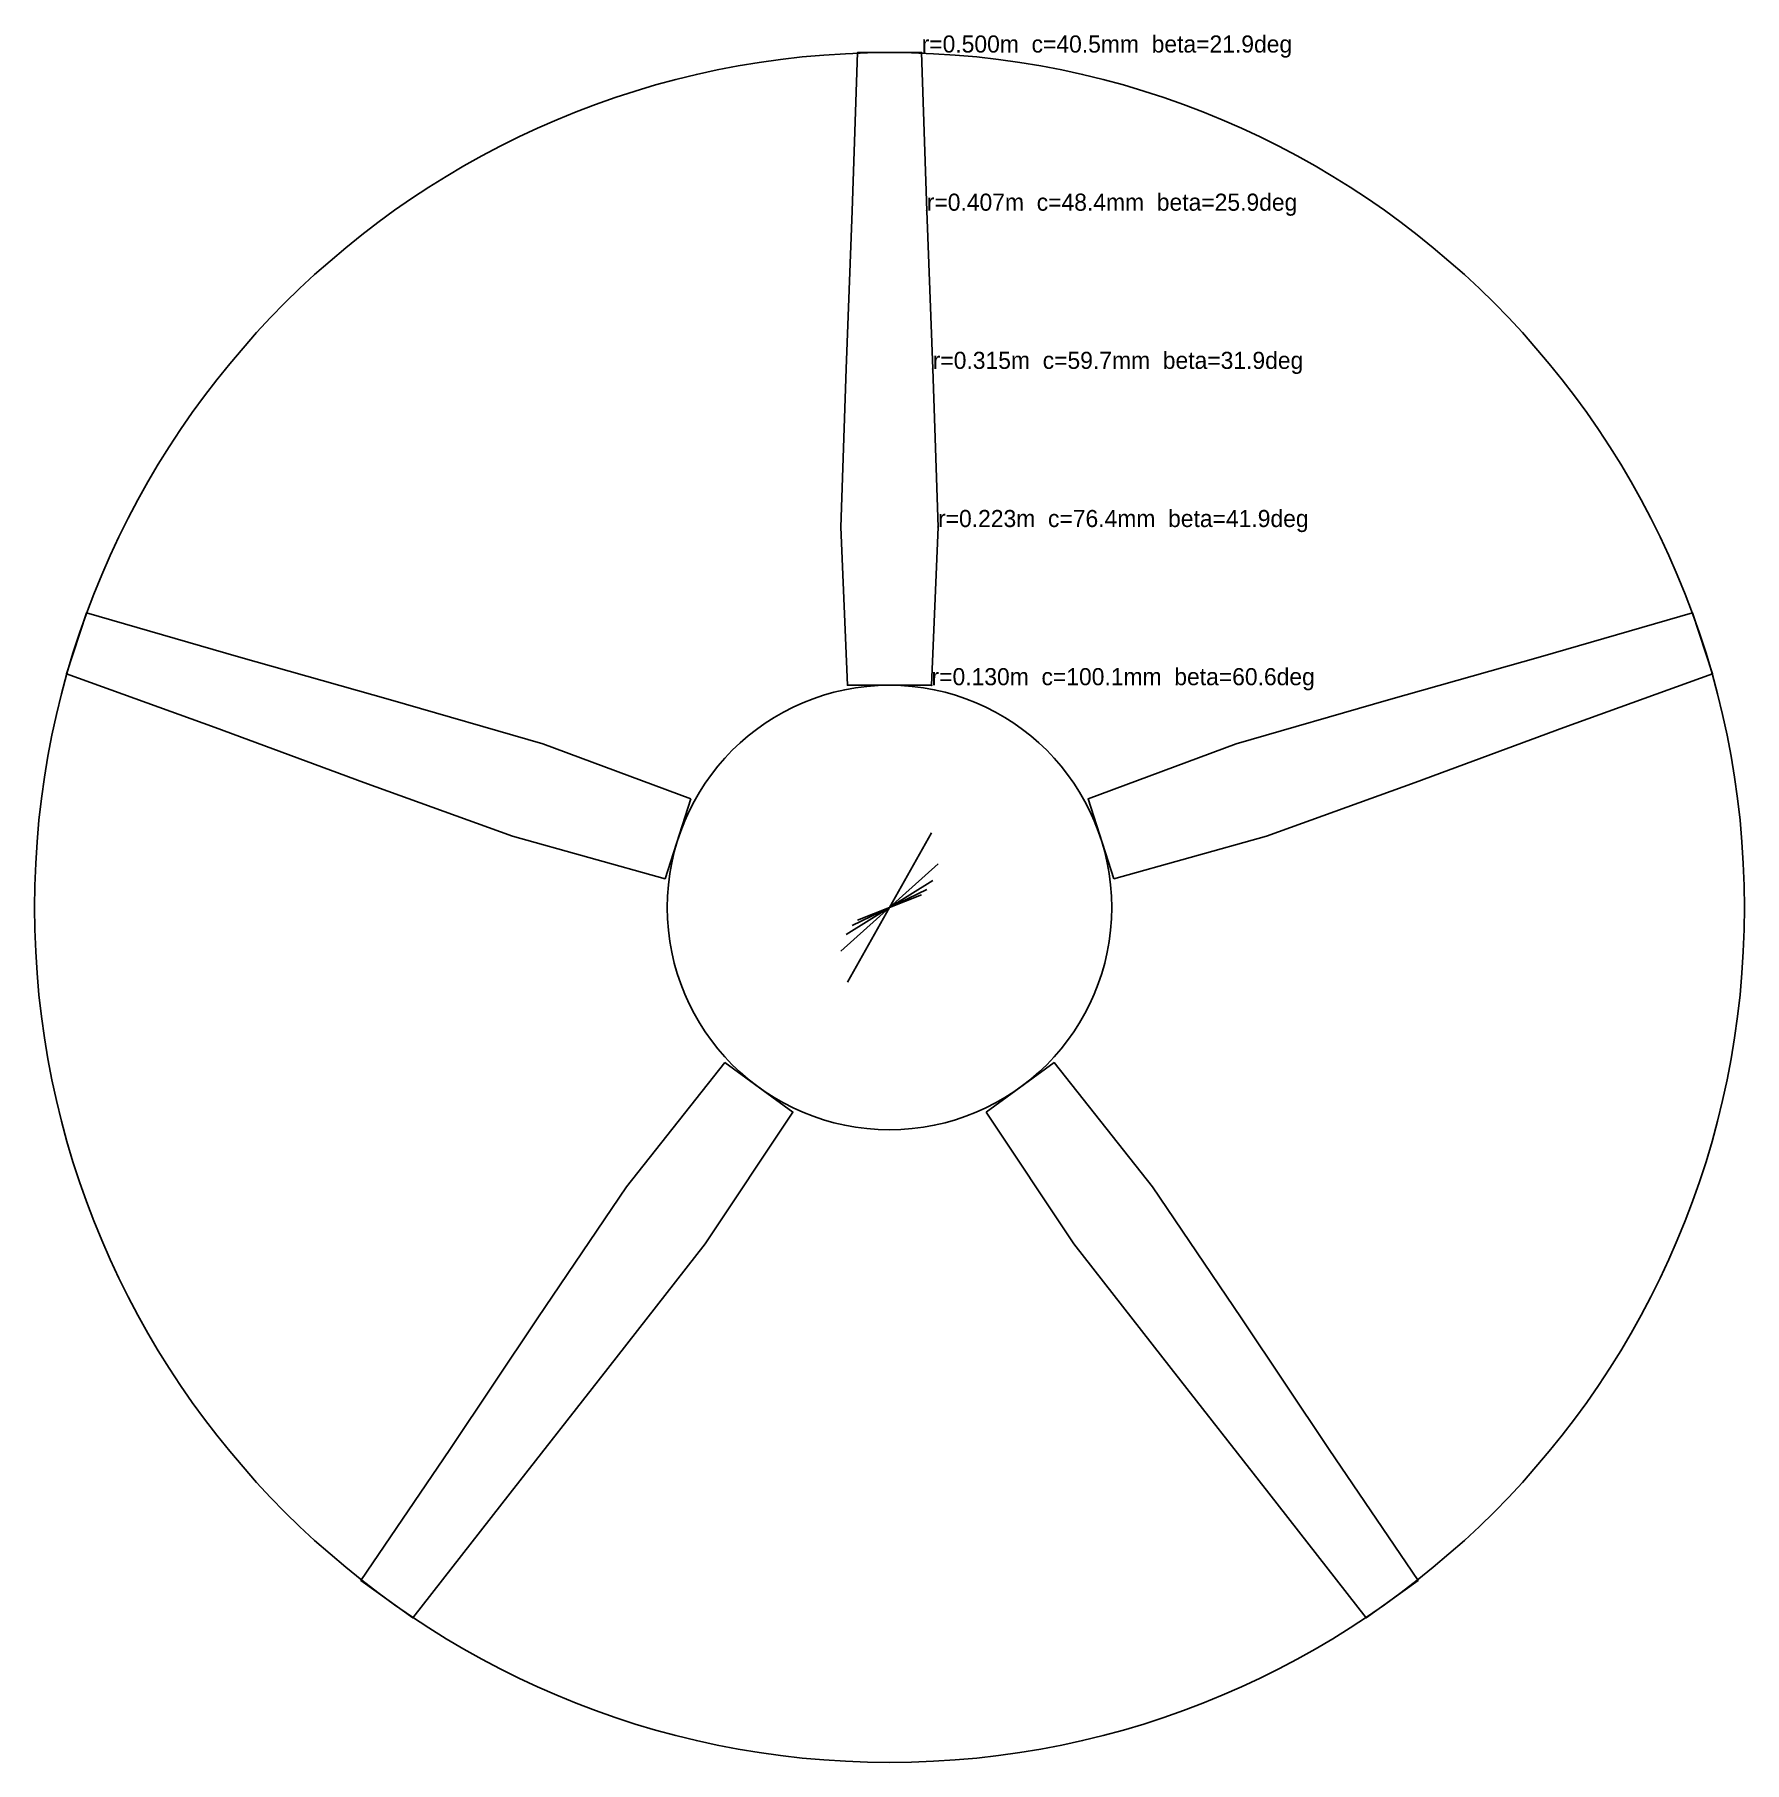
# Model space of a CAD drawing. Header units: metres. Extents: x -0.5 to 0.5, y -0.5 to 0.51.
import ezdxf

# ---------------------------------------------------------------- set-up
doc = ezdxf.new("R2010")
doc.units = ezdxf.units.M
for name, color, linetype in [('HUB_TIP', 8, 'Continuous'), ('PLANFORM', 5, 'Continuous'), ('STATION_PTS', 1, 'Continuous'), ('STATIONS_3D', 3, 'Continuous')]:
    doc.layers.add(name, color=color, linetype=linetype)

msp = doc.modelspace()

# ---------------------------------------------------------------- linework, layer by layer
at = {"layer": 'HUB_TIP'}
for radius in [0.5, 0.13]:
    msp.add_circle((0, 0), radius, dxfattribs=at)
at = {"layer": 'PLANFORM'}
for points in [[(0.0246, 0.13), (0.0284, 0.2225), (0.0253, 0.315), (0.0218, 0.4075), (0.0188, 0.5), (-0.0188, 0.5), (-0.0218, 0.4075), (-0.0253, 0.315), (-0.0284, 0.2225), (-0.0246, 0.13), (0.0246, 0.13)], [(-0.1161, 0.0635), (-0.2028, 0.0958), (-0.2918, 0.1214), (-0.3808, 0.1466), (-0.4697, 0.1724), (-0.4813, 0.1367), (-0.3943, 0.1052), (-0.3074, 0.0732), (-0.2204, 0.0417), (-0.1312, 0.0168), (-0.1161, 0.0635)], [(0.1312, 0.0168), (0.2204, 0.0417), (0.3074, 0.0732), (0.3943, 0.1052), (0.4813, 0.1367), (0.4697, 0.1724), (0.3808, 0.1466), (0.2918, 0.1214), (0.2028, 0.0958), (0.1161, 0.0635), (0.1312, 0.0168)], [(-0.0963, -0.0907), (-0.1538, -0.1633), (-0.2057, -0.2399), (-0.2571, -0.3169), (-0.3091, -0.3935), (-0.2787, -0.4155), (-0.2219, -0.3425), (-0.1647, -0.2697), (-0.1078, -0.1967), (-0.0565, -0.1196), (-0.0963, -0.0907)], [(0.0565, -0.1196), (0.1078, -0.1967), (0.1647, -0.2697), (0.2219, -0.3425), (0.2787, -0.4155), (0.3091, -0.3935), (0.2571, -0.3169), (0.2057, -0.2399), (0.1538, -0.1633), (0.0963, -0.0907), (0.0565, -0.1196)]]:
    msp.add_lwpolyline(points, dxfattribs=at)
at = {"layer": 'STATION_PTS'}
for p in [(0.0188, 0.5), (0.0218, 0.4075), (0.0253, 0.315), (0.0284, 0.2225), (0.0246, 0.13)]:
    msp.add_point(p, dxfattribs=at)
at = {"layer": 'STATIONS_3D'}
for p, q in [((0.0246, 0.0436, 0.13), (-0.0246, -0.0436, 0.13)), ((0.0284, 0.0255, 0.2225), (-0.0284, -0.0255, 0.2225)), ((0.0253, 0.0158, 0.315), (-0.0253, -0.0158, 0.315)), ((0.0218, 0.0106, 0.4075), (-0.0218, -0.0106, 0.4075)), ((0.0188, 0.0075, 0.5), (-0.0188, -0.0075, 0.5))]:
    msp.add_line(p, q, dxfattribs=at)

# ---------------------------------------------------------------- texts
at = {"layer": 'STATION_PTS'}
for s, p in [('r=0.500m  c=40.5mm  beta=21.9deg', (0.0188, 0.5)), ('r=0.407m  c=48.4mm  beta=25.9deg', (0.0218, 0.4075)), ('r=0.315m  c=59.7mm  beta=31.9deg', (0.0253, 0.315)), ('r=0.223m  c=76.4mm  beta=41.9deg', (0.0284, 0.2225)), ('r=0.130m  c=100.1mm  beta=60.6deg', (0.0246, 0.13))]:
    msp.add_text(s, height=0.01, dxfattribs=at).set_placement(p)

doc.saveas('drawing.dxf')
